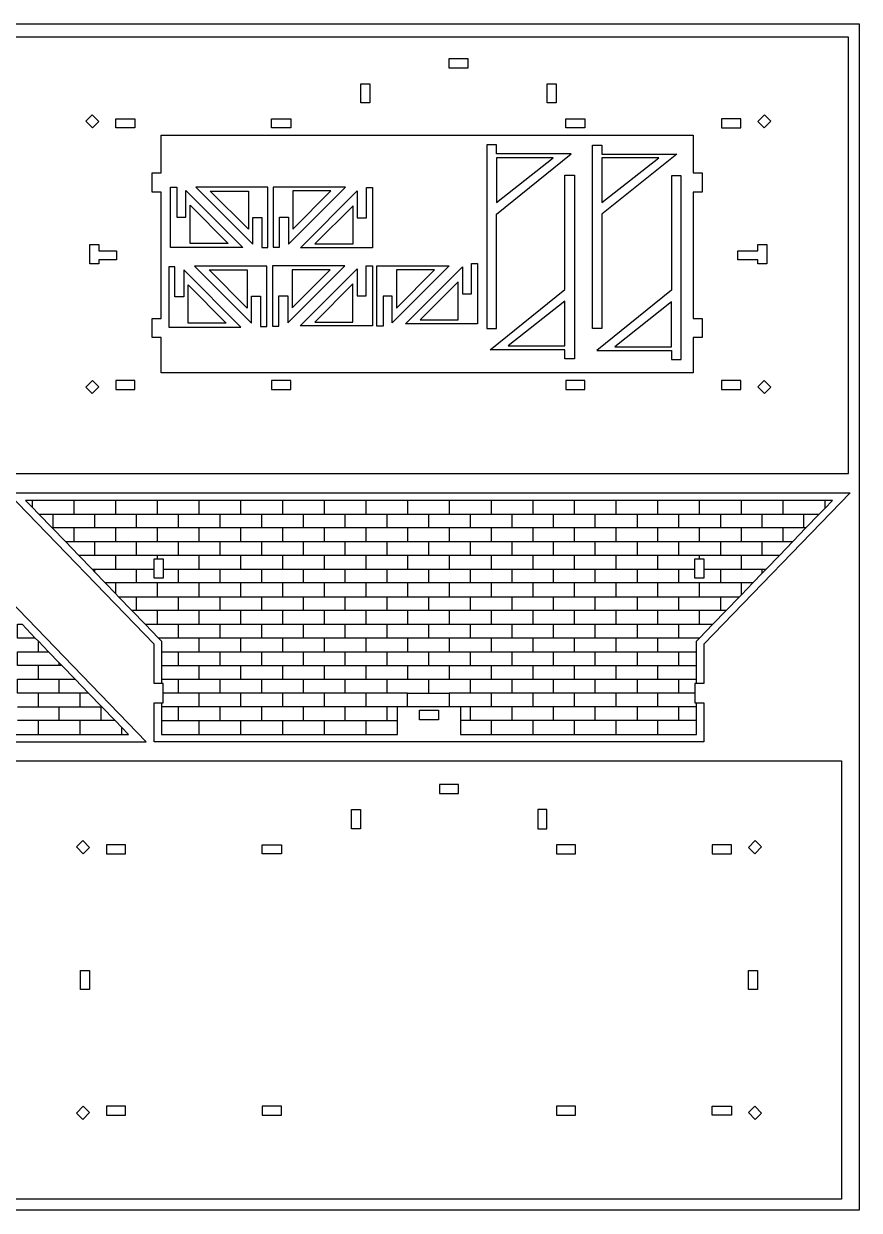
# Model space of a CAD drawing. Extents: x -20.4 to 71.3, y -7 to 58.8.
# Drawn here: x 25 to 71.3, y -7 to 58.8 of the extents above; entities that cross this region are included whole.
import ezdxf

# ---------------------------------------------------------------- set-up
doc = ezdxf.new("R2010")
doc.units = 0
doc.header["$MEASUREMENT"] = 0
doc.layers.get('0').update_dxf_attribs({"linetype": 'CONTINUOUS'})
doc.layers.add('ENGRAVING', color=1, linetype='CONTINUOUS')

msp = doc.modelspace()

# ---------------------------------------------------------------- linework, layer by layer
for points in [[(-20.443, -7.045), (-20.443, 58.781), (71.309, 58.781), (71.309, -7.045)], [(23.983, 33.835), (70.708, 33.835), (70.708, 58.032), (23.983, 58.032)], [(48.544, 56.839), (48.544, 56.339), (49.612, 56.339), (49.612, 56.839)], [(43.661, 54.386), (43.661, 55.454), (44.161, 55.454), (44.161, 54.386)], [(53.995, 54.386), (53.995, 55.454), (54.495, 55.454), (54.495, 54.386)], [(28.788, 53.002), (29.142, 53.355), (28.764, 53.733), (28.411, 53.379)], [(30.074, 53.002), (30.074, 53.502), (31.142, 53.502), (31.142, 53.002)], [(38.719, 53.002), (38.719, 53.502), (39.787, 53.502), (39.787, 53.002)], [(55.031, 53.002), (55.031, 53.502), (56.099, 53.502), (56.099, 53.002)], [(63.677, 53.502), (63.677, 53.002), (64.745, 53.002), (64.745, 53.502)], [(66.03, 53.002), (66.408, 53.379), (66.054, 53.733), (65.676, 53.355)], [(32.599, 39.406), (32.599, 41.367), (32.099, 41.367), (32.099, 42.435), (32.599, 42.435), (32.599, 49.433), (32.099, 49.433), (32.099, 50.501), (32.599, 50.501), (32.599, 52.591), (62.091, 52.591), (62.091, 50.501), (62.591, 50.501), (62.591, 49.433), (62.091, 49.433), (62.091, 42.435), (62.591, 42.435), (62.591, 41.367), (62.091, 41.367), (62.091, 39.406)], [(50.65, 52.061), (50.65, 41.878), (51.184, 41.878), (51.184, 48.218), (55.327, 51.561), (51.184, 51.561), (51.184, 52.061)], [(56.508, 41.868), (56.508, 52.051), (57.042, 52.051), (57.042, 51.551), (61.185, 51.551), (57.042, 48.209), (57.042, 41.868)], [(51.184, 48.866), (54.329, 51.347), (51.184, 51.347)], [(57.042, 48.856), (60.187, 51.338), (57.042, 51.338)], [(50.837, 40.695), (54.98, 44.037), (54.98, 50.378), (55.514, 50.378), (55.514, 40.195), (54.98, 40.195), (54.98, 40.695)], [(56.747, 40.651), (60.89, 40.651), (60.89, 40.151), (61.424, 40.151), (61.424, 50.334), (60.89, 50.334), (60.89, 43.994)], [(33.113, 46.372), (33.113, 49.714), (33.457, 49.714), (33.457, 48.043), (33.957, 48.043), (33.957, 49.536), (37.117, 46.372)], [(34.513, 49.711), (37.673, 46.547), (37.673, 48.04), (38.173, 48.04), (38.173, 46.369), (38.517, 46.369), (38.517, 49.711)], [(35.322, 49.498), (37.433, 49.498), (37.433, 47.376)], [(39.159, 46.377), (39.159, 48.049), (39.659, 48.049), (39.659, 46.556), (42.818, 49.72), (38.815, 49.72), (38.815, 46.377)], [(39.898, 47.385), (42.01, 49.506), (39.898, 49.506)], [(40.315, 46.35), (43.474, 49.514), (43.474, 48.021), (43.974, 48.021), (43.974, 49.692), (44.318, 49.692), (44.318, 46.35)], [(34.196, 46.585), (34.196, 48.707), (36.308, 46.585)], [(41.123, 46.563), (43.235, 46.563), (43.235, 48.685)], [(28.642, 45.464), (28.642, 46.532), (29.142, 46.532), (29.142, 46.184), (30.121, 46.184), (30.121, 45.684), (29.142, 45.684), (29.142, 45.464)], [(64.57, 45.684), (64.57, 46.184), (65.676, 46.184), (65.676, 46.532), (66.176, 46.532), (66.176, 45.464), (65.676, 45.464), (65.676, 45.684)], [(46.142, 42.133), (49.301, 45.297), (49.301, 43.804), (49.801, 43.804), (49.801, 45.475), (50.145, 45.475), (50.145, 42.133)], [(33.014, 41.956), (37.017, 41.956), (33.858, 45.12), (33.858, 43.627), (33.358, 43.627), (33.358, 45.298), (33.014, 45.298)], [(34.447, 45.334), (37.606, 42.17), (37.606, 43.663), (38.106, 43.663), (38.106, 41.992), (38.451, 41.992), (38.451, 45.334)], [(35.256, 45.121), (37.367, 45.121), (37.367, 42.999)], [(39.122, 42.006), (39.122, 43.677), (39.622, 43.677), (39.622, 42.184), (42.781, 45.348), (38.778, 45.348), (38.778, 42.006)], [(39.861, 43.013), (41.973, 45.135), (39.861, 45.135)], [(40.306, 42.014), (43.465, 45.178), (43.465, 43.685), (43.965, 43.685), (43.965, 45.357), (44.309, 45.357), (44.309, 42.014)], [(44.908, 42), (44.564, 42), (44.564, 45.343), (48.568, 45.343), (45.408, 42.179), (45.408, 43.672), (44.908, 43.672)], [(45.647, 43.007), (47.759, 45.129), (45.647, 45.129)], [(34.097, 42.169), (34.097, 44.291), (36.209, 42.169)], [(43.226, 42.228), (43.226, 44.349), (41.114, 42.228)], [(46.95, 42.346), (49.062, 42.346), (49.062, 44.468)], [(51.836, 40.909), (54.98, 40.909), (54.98, 43.39)], [(60.89, 43.346), (57.746, 40.865), (60.89, 40.865)], [(28.411, 38.618), (28.764, 38.264), (29.142, 38.642), (28.788, 38.995)], [(30.074, 38.495), (31.142, 38.495), (31.142, 38.995), (30.074, 38.995)], [(38.719, 38.995), (38.719, 38.495), (39.787, 38.495), (39.787, 38.995)], [(55.031, 38.495), (56.099, 38.495), (56.099, 38.995), (55.031, 38.995)], [(63.677, 38.495), (64.745, 38.495), (64.745, 38.995), (63.677, 38.995)], [(66.054, 38.264), (65.676, 38.642), (66.03, 38.995), (66.408, 38.618)], [(-14.96, 18.937), (31.765, 18.937), (23.648, 27.338), (23.648, 29.513), (23.231, 29.513), (23.148, 29.513), (23.148, 30.047), (23.148, 30.581), (23.231, 30.581), (23.648, 30.581), (23.648, 32.755), (-6.844, 32.755), (-6.844, 30.581), (-6.426, 30.581), (-6.344, 30.581), (-6.344, 30.047), (-6.344, 29.513), (-6.426, 29.513), (-6.844, 29.513), (-6.844, 27.338)], [(32.205, 18.938), (32.205, 21.113), (32.622, 21.113), (32.705, 21.113), (32.705, 21.647), (32.705, 22.181), (32.622, 22.181), (32.205, 22.181), (32.205, 24.355), (24.089, 32.756), (70.814, 32.756), (62.697, 24.355), (62.697, 22.181), (62.28, 22.181), (62.197, 22.181), (62.197, 21.647), (62.197, 21.113), (62.28, 21.113), (62.697, 21.113), (62.697, 18.938)], [(32.205, 28.022), (32.205, 28.52), (32.205, 29.09), (32.376, 29.09), (32.705, 29.09), (32.705, 28.52), (32.705, 28.022)], [(62.197, 28.022), (62.197, 28.52), (62.197, 29.09), (62.458, 29.09), (62.697, 29.09), (62.697, 28.022)], [(46.917, 20.162), (46.917, 20.707), (47.985, 20.707), (47.985, 20.162)], [(23.465, -6.432), (23.465, 17.893), (70.317, 17.893), (70.317, -6.432)], [(49.094, 16.071), (49.094, 16.571), (48.026, 16.571), (48.026, 16.071)], [(43.143, 14.118), (43.143, 15.186), (43.643, 15.186), (43.643, 14.118)], [(53.977, 14.118), (53.977, 15.186), (53.477, 15.186), (53.477, 14.118)], [(28.27, 12.734), (27.893, 13.111), (28.246, 13.465), (28.624, 13.087)], [(29.556, 13.234), (29.556, 12.734), (30.624, 12.734), (30.624, 13.234)], [(38.201, 12.734), (38.201, 13.234), (39.269, 13.234), (39.269, 12.734)], [(54.513, 13.234), (54.513, 12.734), (55.581, 12.734), (55.581, 13.234)], [(63.158, 12.734), (64.226, 12.734), (64.226, 13.234), (63.158, 13.234)], [(65.889, 13.111), (65.536, 13.465), (65.158, 13.087), (65.512, 12.734)], [(28.124, 5.196), (28.124, 6.264), (28.624, 6.264), (28.624, 5.196)], [(65.158, 5.196), (65.158, 6.264), (65.658, 6.264), (65.658, 5.196)], [(28.246, -2.004), (28.624, -1.626), (28.27, -1.273), (27.893, -1.65)], [(29.556, -1.773), (30.624, -1.773), (30.624, -1.273), (29.556, -1.273)], [(38.201, -1.773), (39.269, -1.773), (39.269, -1.273), (38.201, -1.273)], [(54.513, -1.773), (55.581, -1.773), (55.581, -1.273), (54.513, -1.273)], [(63.158, -1.773), (63.158, -1.273), (64.226, -1.273), (64.226, -1.773)], [(65.536, -2.004), (65.158, -1.626), (65.512, -1.273), (65.889, -1.65)]]:
    msp.add_lwpolyline(points, close=True)
at = {"layer": 'ENGRAVING'}
for points in [[(27.748, 32.339), (25.434, 32.339), (25.072, 32.339), (25.434, 31.964)], [(25.434, 32.339), (25.434, 31.964)], [(30.062, 32.339), (27.748, 32.339)], [(27.748, 32.339), (27.748, 31.575)], [(30.062, 32.339), (30.062, 31.575)], [(32.376, 32.339), (30.062, 32.339)], [(34.69, 32.339), (32.376, 32.339)], [(32.376, 32.339), (32.376, 31.575)], [(34.69, 32.339), (34.69, 31.575)], [(37.004, 32.339), (34.69, 32.339)], [(37.004, 32.339), (37.004, 31.575), (38.161, 31.575)], [(39.318, 32.339), (37.004, 32.339)], [(41.632, 32.339), (39.318, 32.339), (39.318, 31.575)], [(41.632, 32.339), (41.632, 31.575)], [(43.946, 32.339), (41.632, 32.339)], [(43.946, 32.339), (43.946, 31.575)], [(46.26, 32.339), (43.946, 32.339)], [(46.26, 32.339), (46.26, 31.575)], [(48.574, 32.339), (46.26, 32.339)], [(50.888, 32.339), (48.574, 32.339)], [(48.574, 32.339), (48.574, 31.575)], [(50.888, 32.339), (50.888, 31.575)], [(53.202, 32.339), (50.888, 32.339)], [(53.202, 32.339), (53.202, 31.575)], [(67.086, 32.339), (64.772, 32.339), (62.458, 32.339), (60.144, 32.339), (57.83, 32.339), (55.516, 32.339), (53.202, 32.339)], [(55.516, 31.575), (55.516, 32.339)], [(57.83, 31.575), (57.83, 32.339)], [(60.144, 31.575), (60.144, 32.339)], [(62.458, 31.575), (62.458, 32.339)], [(64.772, 31.575), (64.772, 32.339)], [(66.879, 29.284), (67.617, 30.048), (68.355, 30.812), (69.093, 31.575), (69.4, 31.893), (69.83, 32.339)], [(67.086, 31.575), (67.086, 32.339)], [(69.4, 32.339), (67.086, 32.339)], [(69.4, 32.339), (69.4, 31.893)], [(69.83, 32.339), (69.4, 32.339)], [(25.434, 31.964), (25.81, 31.575)], [(25.81, 31.575), (26.591, 31.575)], [(25.81, 31.575), (26.548, 30.812)], [(26.591, 31.575), (26.591, 30.812)], [(26.591, 31.575), (27.748, 31.575)], [(27.748, 31.575), (28.905, 31.575), (30.062, 31.575)], [(28.905, 31.575), (28.905, 30.812)], [(30.062, 31.575), (31.219, 31.575)], [(31.219, 31.575), (32.376, 31.575)], [(31.219, 31.575), (31.219, 30.812)], [(32.376, 31.575), (33.533, 31.575)], [(33.533, 31.575), (34.69, 31.575)], [(33.533, 31.575), (33.533, 30.812)], [(34.69, 31.575), (35.847, 31.575)], [(35.847, 31.575), (37.004, 31.575)], [(35.847, 31.575), (35.847, 30.812)], [(38.161, 31.575), (39.318, 31.575)], [(38.161, 31.575), (38.161, 30.812)], [(39.318, 31.575), (40.475, 31.575), (41.632, 31.575)], [(40.475, 31.575), (40.475, 30.812)], [(41.632, 31.575), (42.789, 31.575), (43.946, 31.575)], [(42.789, 31.575), (42.789, 30.812)], [(43.946, 31.575), (45.103, 31.575), (46.26, 31.575)], [(45.103, 31.575), (45.103, 30.812)], [(46.26, 31.575), (47.417, 31.575)], [(47.417, 31.575), (48.574, 31.575)], [(47.417, 31.575), (47.417, 30.812)], [(48.574, 31.575), (49.731, 31.575)], [(49.731, 31.575), (50.888, 31.575)], [(49.731, 31.575), (49.731, 30.812)], [(50.888, 31.575), (52.045, 31.575)], [(52.045, 31.575), (53.202, 31.575)], [(52.045, 31.575), (52.045, 30.812)], [(53.202, 31.575), (54.359, 31.575)], [(54.359, 30.812), (54.359, 31.575)], [(54.359, 31.575), (55.516, 31.575), (56.673, 31.575), (57.83, 31.575), (58.987, 31.575), (60.144, 31.575), (61.301, 31.575), (62.458, 31.575), (63.615, 31.575), (64.772, 31.575)], [(56.673, 30.812), (56.673, 31.575)], [(58.987, 31.575), (58.987, 30.812)], [(61.301, 30.812), (61.301, 31.575)], [(63.615, 31.575), (63.615, 30.812)], [(64.772, 31.575), (65.929, 31.575), (67.086, 31.575), (68.243, 31.575)], [(65.929, 30.812), (65.929, 31.575)], [(68.243, 30.812), (68.243, 31.575)], [(68.243, 31.575), (69.093, 31.575)], [(26.591, 30.812), (26.548, 30.812)], [(26.548, 30.812), (27.285, 30.048)], [(27.748, 30.812), (26.591, 30.812)], [(28.905, 30.812), (27.748, 30.812)], [(27.748, 30.812), (27.748, 30.048)], [(30.062, 30.812), (28.905, 30.812)], [(31.219, 30.812), (30.062, 30.812)], [(30.062, 30.812), (30.062, 30.048)], [(32.376, 30.812), (31.219, 30.812)], [(33.533, 30.812), (32.376, 30.812)], [(32.376, 30.812), (32.376, 30.048)], [(34.69, 30.812), (33.533, 30.812)], [(34.69, 30.812), (34.69, 30.048), (35.847, 30.048)], [(35.847, 30.812), (34.69, 30.812)], [(37.004, 30.812), (35.847, 30.812)], [(37.004, 30.812), (37.004, 30.048)], [(38.161, 30.812), (37.004, 30.812)], [(39.318, 30.812), (38.161, 30.812)], [(39.318, 30.812), (39.318, 30.048)], [(40.475, 30.812), (39.318, 30.812)], [(41.632, 30.812), (40.475, 30.812)], [(42.789, 30.812), (41.632, 30.812)], [(41.632, 30.812), (41.632, 30.048)], [(43.946, 30.812), (42.789, 30.812)], [(43.946, 30.812), (43.946, 30.048)], [(45.103, 30.812), (43.946, 30.812)], [(46.26, 30.812), (45.103, 30.812)], [(46.26, 30.812), (46.26, 30.048)], [(47.417, 30.812), (46.26, 30.812)], [(48.574, 30.812), (47.417, 30.812)], [(49.731, 30.812), (48.574, 30.812)], [(48.574, 30.812), (48.574, 30.048)], [(50.888, 30.812), (49.731, 30.812)], [(50.888, 30.812), (50.888, 30.048)], [(52.045, 30.812), (50.888, 30.812)], [(53.202, 30.812), (52.045, 30.812)], [(53.202, 30.812), (53.202, 30.048)], [(54.359, 30.812), (53.202, 30.812)], [(55.516, 30.812), (54.359, 30.812)], [(55.516, 30.048), (55.516, 30.812)], [(56.673, 30.812), (55.516, 30.812)], [(57.83, 30.812), (56.673, 30.812)], [(58.987, 30.812), (57.83, 30.812)], [(57.83, 30.048), (57.83, 30.812)], [(60.144, 30.812), (58.987, 30.812)], [(60.144, 30.048), (60.144, 30.812)], [(61.301, 30.812), (60.144, 30.812)], [(63.615, 30.812), (62.458, 30.812), (61.301, 30.812)], [(62.458, 30.048), (62.458, 30.812)], [(64.772, 30.812), (63.615, 30.812)], [(65.929, 30.812), (64.772, 30.812)], [(64.772, 30.048), (64.772, 30.812)], [(67.086, 30.812), (65.929, 30.812)], [(68.243, 30.812), (67.086, 30.812)], [(67.086, 30.048), (67.086, 30.812)], [(68.355, 30.812), (68.243, 30.812)], [(27.285, 30.048), (27.748, 30.048)], [(27.285, 30.048), (28.023, 29.284)], [(27.748, 30.048), (28.905, 30.048)], [(28.905, 30.048), (28.905, 29.284)], [(28.905, 30.048), (30.062, 30.048)], [(30.062, 30.048), (31.219, 30.048)], [(31.219, 30.048), (31.219, 29.284)], [(31.219, 30.048), (32.376, 30.048)], [(32.376, 30.048), (33.533, 30.048)], [(33.533, 30.048), (34.69, 30.048)], [(33.533, 30.048), (33.533, 29.284)], [(35.847, 30.048), (35.847, 29.284)], [(35.847, 30.048), (37.004, 30.048)], [(37.004, 30.048), (38.161, 30.048)], [(38.161, 30.048), (39.318, 30.048)], [(38.161, 30.048), (38.161, 29.284)], [(39.318, 30.048), (40.475, 30.048)], [(40.475, 30.048), (40.475, 29.284)], [(40.475, 30.048), (41.632, 30.048)], [(41.632, 30.048), (42.789, 30.048)], [(42.789, 30.048), (42.789, 29.284)], [(42.789, 30.048), (43.946, 30.048)], [(43.946, 30.048), (45.103, 30.048)], [(45.103, 30.048), (45.103, 29.284)], [(45.103, 30.048), (46.26, 30.048)], [(46.26, 30.048), (47.417, 30.048)], [(47.417, 30.048), (48.574, 30.048)], [(47.417, 30.048), (47.417, 29.284)], [(48.574, 30.048), (49.731, 30.048)], [(49.731, 30.048), (49.731, 29.284)], [(49.731, 30.048), (50.888, 30.048)], [(50.888, 30.048), (52.045, 30.048)], [(52.045, 30.048), (53.202, 30.048)], [(52.045, 30.048), (52.045, 29.284)], [(53.202, 30.048), (54.359, 30.048)], [(54.359, 29.284), (54.359, 30.048)], [(54.359, 30.048), (55.516, 30.048)], [(55.516, 30.048), (56.673, 30.048)], [(56.673, 30.048), (57.83, 30.048)], [(57.83, 29.284), (56.673, 29.284), (56.673, 30.048)], [(57.83, 30.048), (58.987, 30.048)], [(58.987, 30.048), (58.987, 29.284)], [(58.987, 30.048), (60.144, 30.048)], [(60.144, 30.048), (61.301, 30.048)], [(61.301, 29.284), (61.301, 30.048), (62.458, 30.048)], [(62.458, 30.048), (63.615, 30.048)], [(63.615, 30.048), (64.772, 30.048)], [(63.615, 30.048), (63.615, 29.284)], [(64.772, 30.048), (65.929, 30.048)], [(65.929, 30.048), (67.086, 30.048)], [(65.929, 29.284), (65.929, 30.048)], [(67.086, 30.048), (67.617, 30.048)], [(28.905, 29.284), (28.023, 29.284)], [(28.023, 29.284), (28.761, 28.52)], [(30.062, 29.284), (28.905, 29.284)], [(31.219, 29.284), (30.062, 29.284)], [(30.062, 29.284), (30.062, 28.52)], [(32.376, 29.284), (31.219, 29.284)], [(33.533, 29.284), (32.376, 29.284)], [(32.376, 29.284), (32.376, 29.09)], [(34.69, 29.284), (33.533, 29.284)], [(34.69, 29.284), (34.69, 28.52)], [(35.847, 29.284), (34.69, 29.284)], [(37.004, 29.284), (35.847, 29.284)], [(38.161, 29.284), (37.004, 29.284)], [(37.004, 29.284), (37.004, 28.52)], [(39.318, 29.284), (38.161, 29.284)], [(39.318, 29.284), (39.318, 28.52)], [(40.475, 29.284), (39.318, 29.284)], [(41.632, 29.284), (40.475, 29.284)], [(42.789, 29.284), (41.632, 29.284)], [(41.632, 29.284), (41.632, 28.52)], [(43.946, 29.284), (42.789, 29.284)], [(43.946, 29.284), (43.946, 28.52)], [(45.103, 29.284), (43.946, 29.284)], [(46.26, 29.284), (45.103, 29.284)], [(47.417, 29.284), (46.26, 29.284)], [(46.26, 29.284), (46.26, 28.52)], [(49.731, 29.284), (48.574, 29.284), (47.417, 29.284)], [(48.574, 29.284), (48.574, 28.52)], [(50.888, 29.284), (49.731, 29.284)], [(50.888, 29.284), (50.888, 28.52)], [(52.045, 29.284), (50.888, 29.284)], [(54.359, 29.284), (53.202, 29.284), (52.045, 29.284)], [(53.202, 29.284), (53.202, 28.52)], [(56.673, 29.284), (55.516, 29.284), (54.359, 29.284)], [(55.516, 28.52), (55.516, 29.284)], [(58.987, 29.284), (57.83, 29.284)], [(57.83, 28.52), (57.83, 29.284)], [(60.144, 29.284), (58.987, 29.284)], [(60.144, 28.52), (60.144, 29.284)], [(61.301, 29.284), (60.144, 29.284)], [(62.458, 29.284), (61.301, 29.284)], [(64.772, 29.284), (63.615, 29.284), (62.458, 29.284)], [(62.458, 29.09), (62.458, 29.284)], [(65.929, 29.284), (64.772, 29.284)], [(64.772, 28.52), (64.772, 29.284)], [(66.879, 29.284), (65.929, 29.284)], [(66.141, 28.52), (66.879, 29.284)], [(28.761, 28.52), (28.905, 28.372)], [(28.761, 28.52), (28.905, 28.52)], [(28.905, 28.52), (30.062, 28.52)], [(28.905, 28.52), (28.905, 28.372)], [(28.905, 28.372), (29.499, 27.757)], [(30.062, 28.52), (31.219, 28.52)], [(31.219, 28.52), (31.219, 27.757)], [(31.219, 28.52), (32.205, 28.52)], [(32.705, 28.52), (33.533, 28.52)], [(33.533, 28.52), (33.533, 27.757)], [(33.533, 28.52), (34.69, 28.52)], [(34.69, 28.52), (35.847, 28.52)], [(35.847, 28.52), (37.004, 28.52)], [(35.847, 28.52), (35.847, 27.757)], [(37.004, 28.52), (38.161, 28.52)], [(38.161, 28.52), (38.161, 27.757)], [(38.161, 28.52), (39.318, 28.52)], [(39.318, 28.52), (40.475, 28.52)], [(40.475, 28.52), (40.475, 27.757)], [(40.475, 28.52), (41.632, 28.52)], [(41.632, 28.52), (42.789, 28.52)], [(42.789, 28.52), (43.946, 28.52)], [(42.789, 28.52), (42.789, 27.757)], [(43.946, 28.52), (45.103, 28.52)], [(45.103, 28.52), (45.103, 27.757)], [(45.103, 28.52), (46.26, 28.52)], [(46.26, 28.52), (47.417, 28.52)], [(47.417, 28.52), (47.417, 27.757)], [(47.417, 28.52), (48.574, 28.52)], [(48.574, 28.52), (49.731, 28.52)], [(49.731, 28.52), (50.888, 28.52)], [(49.731, 28.52), (49.731, 27.757)], [(50.888, 28.52), (52.045, 28.52)], [(52.045, 28.52), (52.045, 27.757)], [(52.045, 28.52), (53.202, 28.52)], [(53.202, 28.52), (54.359, 28.52)], [(54.359, 27.757), (54.359, 28.52)], [(54.359, 28.52), (55.516, 28.52)], [(55.516, 28.52), (56.673, 28.52)], [(56.673, 27.757), (56.673, 28.52)], [(56.673, 28.52), (57.83, 28.52)], [(57.83, 28.52), (58.987, 28.52)], [(58.987, 28.52), (58.987, 27.757)], [(58.987, 28.52), (60.144, 28.52)], [(60.144, 28.52), (61.301, 28.52)], [(61.301, 28.52), (62.197, 28.52)], [(61.301, 27.757), (61.301, 28.52)], [(63.615, 28.52), (63.615, 27.757), (62.458, 27.757)], [(62.697, 28.52), (63.615, 28.52)], [(63.615, 28.52), (64.772, 28.52)], [(64.772, 28.52), (65.929, 28.52)], [(65.929, 28.301), (65.929, 28.52)], [(65.929, 28.52), (66.141, 28.52)], [(65.929, 28.301), (66.141, 28.52)], [(30.062, 27.757), (29.499, 27.757)], [(29.499, 27.757), (30.062, 27.174)], [(31.219, 27.757), (30.062, 27.757)], [(30.062, 27.757), (30.062, 27.174)], [(32.376, 27.757), (31.219, 27.757)], [(33.533, 27.757), (32.376, 27.757)], [(32.376, 27.757), (32.376, 26.993)], [(34.69, 27.757), (33.533, 27.757)], [(35.847, 27.757), (34.69, 27.757)], [(34.69, 27.757), (34.69, 26.993)], [(37.004, 27.757), (35.847, 27.757)], [(37.004, 27.757), (37.004, 26.993)], [(38.161, 27.757), (37.004, 27.757)], [(39.318, 27.757), (38.161, 27.757)], [(40.475, 27.757), (39.318, 27.757)], [(39.318, 27.757), (39.318, 26.993)], [(41.632, 27.757), (40.475, 27.757)], [(42.789, 27.757), (41.632, 27.757)], [(41.632, 27.757), (41.632, 26.993)], [(43.946, 27.757), (42.789, 27.757)], [(45.103, 27.757), (43.946, 27.757)], [(43.946, 27.757), (43.946, 26.993)], [(46.26, 27.757), (45.103, 27.757)], [(47.417, 27.757), (46.26, 27.757)], [(46.26, 27.757), (46.26, 26.993)], [(48.574, 27.757), (47.417, 27.757)], [(49.731, 27.757), (48.574, 27.757)], [(48.574, 27.757), (48.574, 26.993)], [(50.888, 27.757), (49.731, 27.757)], [(52.045, 27.757), (50.888, 27.757)], [(50.888, 27.757), (50.888, 26.993)], [(53.202, 27.757), (52.045, 27.757)], [(54.359, 27.757), (53.202, 27.757)], [(53.202, 27.757), (53.202, 26.993)], [(55.516, 26.993), (55.516, 27.757), (54.359, 27.757)], [(57.83, 27.757), (56.673, 27.757), (55.516, 27.757)], [(58.987, 27.757), (57.83, 27.757)], [(57.83, 26.993), (57.83, 27.757)], [(60.144, 27.757), (58.987, 27.757)], [(61.301, 27.757), (60.144, 27.757)], [(60.144, 26.993), (60.144, 27.757)], [(62.458, 27.757), (61.301, 27.757)], [(62.458, 26.993), (62.458, 27.757)], [(64.772, 27.757), (63.615, 27.757)], [(64.772, 27.103), (64.772, 27.757)], [(65.403, 27.757), (64.772, 27.757)], [(64.772, 27.103), (65.403, 27.757)], [(65.403, 27.757), (65.929, 28.301)], [(30.062, 27.174), (30.237, 26.993)], [(30.237, 26.993), (30.975, 26.229)], [(30.237, 26.993), (31.219, 26.993)], [(31.219, 26.993), (31.219, 26.229)], [(31.219, 26.993), (32.376, 26.993)], [(32.376, 26.993), (33.533, 26.993)], [(33.533, 26.993), (33.533, 26.229)], [(33.533, 26.993), (34.69, 26.993)], [(34.69, 26.993), (35.847, 26.993)], [(35.847, 26.993), (35.847, 26.229)], [(35.847, 26.993), (37.004, 26.993)], [(37.004, 26.993), (38.161, 26.993)], [(38.161, 26.993), (39.318, 26.993)], [(38.161, 26.993), (38.161, 26.229)], [(39.318, 26.993), (40.475, 26.993)], [(40.475, 26.993), (41.632, 26.993)], [(40.475, 26.993), (40.475, 26.229)], [(41.632, 26.993), (42.789, 26.993)], [(42.789, 26.993), (43.946, 26.993)], [(42.789, 26.993), (42.789, 26.229)], [(43.946, 26.993), (45.103, 26.993)], [(45.103, 26.993), (46.26, 26.993)], [(45.103, 26.993), (45.103, 26.229)], [(46.26, 26.993), (47.417, 26.993)], [(47.417, 26.993), (48.574, 26.993)], [(47.417, 26.993), (47.417, 26.229)], [(48.574, 26.993), (49.731, 26.993)], [(49.731, 26.993), (49.731, 26.229)], [(49.731, 26.993), (50.888, 26.993)], [(50.888, 26.993), (52.045, 26.993)], [(52.045, 26.993), (53.202, 26.993)], [(52.045, 26.993), (52.045, 26.229)], [(53.202, 26.993), (54.359, 26.993)], [(54.359, 26.229), (54.359, 26.993)], [(54.359, 26.993), (55.516, 26.993)], [(55.516, 26.993), (56.673, 26.993)], [(56.673, 26.229), (56.673, 26.993)], [(56.673, 26.993), (57.83, 26.993)], [(57.83, 26.993), (58.987, 26.993)], [(58.987, 26.993), (60.144, 26.993)], [(58.987, 26.993), (58.987, 26.229)], [(60.144, 26.993), (61.301, 26.993)], [(61.301, 26.993), (62.458, 26.993)], [(61.301, 26.229), (61.301, 26.993)], [(62.458, 26.993), (63.615, 26.993)], [(63.19, 25.465), (63.927, 26.229), (64.665, 26.993)], [(63.615, 26.993), (64.665, 26.993)], [(63.615, 26.993), (63.615, 26.229)], [(64.665, 26.993), (64.772, 27.103)], [(31.219, 26.229), (30.975, 26.229)], [(30.975, 26.229), (31.713, 25.465)], [(32.376, 26.229), (31.219, 26.229)], [(33.533, 26.229), (32.376, 26.229)], [(32.376, 26.229), (32.376, 25.465)], [(34.69, 26.229), (33.533, 26.229)], [(35.847, 26.229), (34.69, 26.229)], [(34.69, 26.229), (34.69, 25.465)], [(37.004, 26.229), (35.847, 26.229)], [(38.161, 26.229), (37.004, 26.229)], [(37.004, 26.229), (37.004, 25.465)], [(39.318, 26.229), (38.161, 26.229)], [(40.475, 26.229), (39.318, 26.229)], [(39.318, 26.229), (39.318, 25.465)], [(41.632, 26.229), (40.475, 26.229)], [(41.632, 26.229), (41.632, 25.465)], [(42.789, 26.229), (41.632, 26.229)], [(43.946, 26.229), (42.789, 26.229)], [(45.103, 26.229), (43.946, 26.229)], [(43.946, 26.229), (43.946, 25.465)], [(46.26, 26.229), (45.103, 26.229)], [(47.417, 26.229), (46.26, 26.229)], [(46.26, 26.229), (46.26, 25.465)], [(48.574, 26.229), (47.417, 26.229)], [(48.574, 26.229), (48.574, 25.465)], [(49.731, 26.229), (48.574, 26.229)], [(50.888, 26.229), (49.731, 26.229)], [(52.045, 26.229), (50.888, 26.229)], [(50.888, 26.229), (50.888, 25.465)], [(53.202, 26.229), (52.045, 26.229)], [(53.202, 26.229), (53.202, 25.465)], [(55.516, 26.229), (54.359, 26.229), (53.202, 26.229)], [(57.83, 26.229), (56.673, 26.229), (55.516, 26.229)], [(55.516, 25.465), (55.516, 26.229)], [(57.83, 25.465), (57.83, 26.229)], [(58.987, 26.229), (57.83, 26.229)], [(60.144, 25.465), (60.144, 26.229), (58.987, 26.229)], [(61.301, 25.465), (62.458, 25.465), (62.458, 26.229), (61.301, 26.229), (60.144, 26.229)], [(63.615, 26.229), (62.458, 26.229)], [(63.927, 26.229), (63.615, 26.229)], [(25.617, 24.701), (24.635, 24.701), (24.635, 25.464), (24.879, 25.464)], [(25.617, 24.701), (24.879, 25.464)], [(31.713, 25.465), (32.451, 24.702)], [(31.713, 25.465), (32.376, 25.465)], [(32.376, 25.465), (33.533, 25.465)], [(33.533, 25.465), (34.69, 25.465)], [(33.533, 25.465), (33.533, 24.702)], [(34.69, 25.465), (35.847, 25.465)], [(35.847, 25.465), (35.847, 24.702)], [(35.847, 25.465), (37.004, 25.465)], [(37.004, 25.465), (38.161, 25.465)], [(38.161, 25.465), (39.318, 25.465)], [(38.161, 25.465), (38.161, 24.702)], [(39.318, 25.465), (40.475, 25.465)], [(40.475, 25.465), (41.632, 25.465)], [(40.475, 25.465), (40.475, 24.702)], [(41.632, 25.465), (42.789, 25.465)], [(42.789, 25.465), (42.789, 24.702)], [(42.789, 25.465), (43.946, 25.465)], [(43.946, 25.465), (45.103, 25.465)], [(45.103, 25.465), (46.26, 25.465)], [(45.103, 25.465), (45.103, 24.702)], [(46.26, 25.465), (47.417, 25.465)], [(47.417, 25.465), (48.574, 25.465)], [(47.417, 25.465), (47.417, 24.702)], [(48.574, 25.465), (49.731, 25.465)], [(49.731, 25.465), (49.731, 24.702)], [(49.731, 25.465), (50.888, 25.465)], [(50.888, 25.465), (52.045, 25.465)], [(52.045, 25.465), (52.045, 24.702)], [(52.045, 25.465), (53.202, 25.465)], [(53.202, 25.465), (54.359, 25.465)], [(54.359, 25.465), (55.516, 25.465)], [(54.359, 24.702), (54.359, 25.465)], [(55.516, 25.465), (56.673, 25.465)], [(56.673, 25.465), (57.83, 25.465)], [(56.673, 24.702), (56.673, 25.465)], [(57.83, 25.465), (58.987, 25.465)], [(58.987, 25.465), (60.144, 25.465)], [(58.987, 25.465), (58.987, 24.702)], [(60.144, 25.465), (61.301, 25.465)], [(61.301, 24.702), (61.301, 25.465)], [(62.452, 24.702), (63.19, 25.465)], [(62.458, 25.465), (63.19, 25.465)], [(25.792, 24.52), (25.617, 24.701)], [(26.354, 23.937), (25.792, 24.52)], [(25.792, 23.937), (25.792, 24.52)], [(33.533, 24.702), (32.451, 24.702)], [(32.451, 24.702), (32.622, 24.524)], [(32.622, 24.524), (32.622, 23.938)], [(35.847, 24.702), (34.69, 24.702), (33.533, 24.702)], [(34.69, 24.702), (34.69, 23.938)], [(37.004, 24.702), (35.847, 24.702)], [(37.004, 24.702), (37.004, 23.938)], [(38.161, 24.702), (37.004, 24.702)], [(39.318, 24.702), (38.161, 24.702)], [(39.318, 24.702), (39.318, 23.938)], [(40.475, 24.702), (39.318, 24.702)], [(41.632, 24.702), (40.475, 24.702)], [(41.632, 24.702), (41.632, 23.938)], [(42.789, 24.702), (41.632, 24.702)], [(43.946, 24.702), (42.789, 24.702)], [(45.103, 24.702), (43.946, 24.702)], [(43.946, 24.702), (43.946, 23.938)], [(46.26, 24.702), (45.103, 24.702)], [(47.417, 24.702), (46.26, 24.702)], [(46.26, 24.702), (46.26, 23.938)], [(48.574, 24.702), (47.417, 24.702)], [(49.731, 24.702), (48.574, 24.702)], [(48.574, 24.702), (48.574, 23.938)], [(50.888, 24.702), (49.731, 24.702)], [(52.045, 24.702), (50.888, 24.702)], [(50.888, 24.702), (50.888, 23.938)], [(53.202, 24.702), (52.045, 24.702)], [(53.202, 24.702), (53.202, 23.938)], [(55.516, 23.938), (55.516, 24.702), (54.359, 24.702), (53.202, 24.702)], [(57.83, 24.702), (56.673, 24.702), (55.516, 24.702)], [(58.987, 24.702), (57.83, 24.702)], [(57.83, 23.938), (57.83, 24.702)], [(60.144, 24.702), (58.987, 24.702)], [(62.452, 24.702), (61.301, 24.702), (60.144, 24.702)], [(60.144, 23.938), (60.144, 24.702)], [(62.28, 24.524), (62.452, 24.702)], [(62.28, 23.938), (62.28, 24.524)], [(25.792, 23.173), (24.635, 23.173), (24.635, 23.937), (25.792, 23.937)], [(25.792, 23.937), (26.354, 23.937)], [(26.949, 23.322), (26.354, 23.937)], [(32.622, 23.938), (33.533, 23.938)], [(32.622, 23.938), (32.622, 23.174)], [(33.533, 23.938), (34.69, 23.938)], [(33.533, 23.938), (33.533, 23.174)], [(34.69, 23.938), (35.847, 23.938)], [(35.847, 23.938), (35.847, 23.174)], [(35.847, 23.938), (37.004, 23.938)], [(37.004, 23.938), (38.161, 23.938)], [(38.161, 23.938), (38.161, 23.174)], [(38.161, 23.938), (39.318, 23.938)], [(39.318, 23.938), (40.475, 23.938)], [(40.475, 23.938), (41.632, 23.938)], [(40.475, 23.938), (40.475, 23.174)], [(41.632, 23.938), (42.789, 23.938)], [(42.789, 23.938), (42.789, 23.174)], [(42.789, 23.938), (43.946, 23.938)], [(43.946, 23.938), (45.103, 23.938)], [(45.103, 23.938), (46.26, 23.938)], [(45.103, 23.938), (45.103, 23.174)], [(46.26, 23.938), (47.417, 23.938)], [(47.417, 23.938), (48.574, 23.938)], [(47.417, 23.938), (47.417, 23.174), (48.574, 23.174)], [(48.574, 23.938), (49.731, 23.938)], [(49.731, 23.938), (50.888, 23.938), (52.045, 23.938), (52.045, 23.174)], [(49.731, 23.938), (49.731, 23.174)], [(52.045, 23.938), (53.202, 23.938)], [(53.202, 23.938), (54.359, 23.938)], [(54.359, 23.938), (55.516, 23.938)], [(54.359, 23.174), (54.359, 23.938)], [(55.516, 23.938), (56.673, 23.938)], [(56.673, 23.938), (57.83, 23.938)], [(56.673, 23.174), (56.673, 23.938)], [(57.83, 23.938), (58.987, 23.938)], [(58.987, 23.938), (60.144, 23.938)], [(58.987, 23.938), (58.987, 23.174), (60.144, 23.174)], [(60.144, 23.938), (61.301, 23.938)], [(61.301, 23.174), (61.301, 23.938)], [(61.301, 23.938), (62.28, 23.938)], [(62.28, 23.174), (62.28, 23.938)], [(25.792, 22.41), (25.792, 23.173)], [(26.949, 23.173), (25.792, 23.173)], [(26.949, 23.173), (26.949, 23.322)], [(27.092, 23.173), (26.949, 23.322)], [(27.092, 23.173), (26.949, 23.173)], [(27.83, 22.41), (27.092, 23.173)], [(32.622, 23.174), (33.533, 23.174)], [(32.622, 23.174), (32.622, 22.411)], [(33.533, 23.174), (34.69, 23.174), (35.847, 23.174)], [(34.69, 23.174), (34.69, 22.411), (35.847, 22.411), (37.004, 22.411)], [(35.847, 23.174), (37.004, 23.174)], [(37.004, 23.174), (38.161, 23.174)], [(37.004, 23.174), (37.004, 22.411), (38.161, 22.411), (39.318, 22.411)], [(38.161, 23.174), (39.318, 23.174)], [(39.318, 23.174), (39.318, 22.411)], [(39.318, 23.174), (40.475, 23.174)], [(40.475, 23.174), (41.632, 23.174), (42.789, 23.174)], [(41.632, 23.174), (41.632, 22.411)], [(42.789, 23.174), (43.946, 23.174)], [(43.946, 23.174), (45.103, 23.174)], [(43.946, 23.174), (43.946, 22.411), (45.103, 22.411), (46.26, 22.411)], [(45.103, 23.174), (46.26, 23.174)], [(46.26, 23.174), (47.417, 23.174)], [(46.26, 23.174), (46.26, 22.411), (47.417, 22.411), (48.574, 22.411)], [(48.574, 23.174), (49.731, 23.174)], [(48.574, 23.174), (48.574, 22.411), (49.731, 22.411), (50.888, 22.411)], [(49.731, 23.174), (50.888, 23.174)], [(50.888, 23.174), (52.045, 23.174)], [(50.888, 23.174), (50.888, 22.411), (52.045, 22.411), (53.202, 22.411)], [(52.045, 23.174), (53.202, 23.174)], [(53.202, 23.174), (54.359, 23.174)], [(53.202, 23.174), (53.202, 22.411)], [(54.359, 23.174), (55.516, 23.174)], [(55.516, 23.174), (56.673, 23.174)], [(55.516, 22.411), (55.516, 23.174)], [(56.673, 23.174), (57.83, 23.174)], [(56.673, 22.411), (57.83, 22.411), (57.83, 23.174)], [(57.83, 23.174), (58.987, 23.174)], [(60.144, 23.174), (61.301, 23.174)], [(60.144, 22.411), (60.144, 23.174)], [(61.301, 23.174), (62.28, 23.174)], [(62.28, 22.411), (62.28, 23.174)], [(26.949, 21.646), (25.792, 21.646), (24.635, 21.646), (24.635, 22.41), (25.792, 22.41), (26.949, 22.41)], [(26.949, 21.646), (26.949, 22.41)], [(26.949, 22.41), (27.83, 22.41)], [(28.568, 21.646), (27.83, 22.41)], [(32.622, 22.411), (33.533, 22.411), (34.69, 22.411)], [(32.622, 22.411), (32.622, 22.181)], [(33.533, 22.411), (33.533, 21.647)], [(35.847, 22.411), (35.847, 21.647)], [(38.161, 22.411), (38.161, 21.647)], [(39.318, 22.411), (40.475, 22.411), (41.632, 22.411)], [(40.475, 22.411), (40.475, 21.647)], [(41.632, 22.411), (42.789, 22.411)], [(42.789, 22.411), (43.946, 22.411)], [(42.789, 22.411), (42.789, 21.647)], [(45.103, 22.411), (45.103, 21.647)], [(47.417, 22.411), (47.417, 21.647)], [(49.731, 22.411), (49.731, 21.647)], [(52.045, 22.411), (52.045, 21.647)], [(53.202, 22.411), (54.359, 22.411)], [(54.359, 22.411), (55.516, 22.411)], [(54.359, 21.647), (54.359, 22.411)], [(55.516, 22.411), (56.673, 22.411)], [(56.673, 21.647), (56.673, 22.411)], [(57.83, 22.411), (58.987, 22.411)], [(58.987, 22.411), (60.144, 22.411)], [(58.987, 22.411), (58.987, 21.647)], [(60.144, 22.411), (61.301, 22.411)], [(61.301, 21.647), (61.301, 22.411)], [(61.301, 22.411), (62.28, 22.411)], [(62.28, 22.181), (62.28, 22.411)], [(25.792, 20.882), (25.792, 21.646)], [(28.106, 21.646), (26.949, 21.646)], [(28.106, 20.882), (28.106, 21.646)], [(28.568, 21.646), (28.106, 21.646)], [(29.306, 20.882), (28.568, 21.646)], [(32.622, 21.113), (32.622, 20.883)], [(33.533, 21.647), (32.705, 21.647)], [(34.69, 21.647), (33.533, 21.647)], [(34.69, 21.647), (34.69, 20.883)], [(35.847, 21.647), (34.69, 21.647)], [(37.004, 21.647), (35.847, 21.647)], [(38.161, 21.647), (37.004, 21.647), (37.004, 20.883)], [(39.318, 21.647), (38.161, 21.647)], [(40.475, 21.647), (39.318, 21.647), (39.318, 20.883)], [(41.632, 21.647), (40.475, 21.647)], [(41.632, 21.647), (41.632, 20.883), (40.475, 20.883)], [(42.789, 21.647), (41.632, 21.647)], [(43.946, 21.647), (42.789, 21.647)], [(45.103, 21.647), (43.946, 21.647)], [(43.946, 21.647), (43.946, 20.883)], [(49.203, 20.883), (48.574, 20.883), (46.26, 20.883), (46.26, 21.647), (45.103, 21.647)], [(46.26, 21.647), (47.417, 21.647), (48.574, 21.647)], [(49.731, 21.647), (48.574, 21.647), (48.574, 20.883)], [(50.888, 21.647), (49.731, 21.647)], [(50.888, 21.647), (50.888, 20.883)], [(52.045, 21.647), (50.888, 21.647)], [(53.202, 21.647), (52.045, 21.647)], [(53.202, 21.647), (53.202, 20.883)], [(55.516, 21.647), (54.359, 21.647), (53.202, 21.647)], [(57.83, 21.647), (56.673, 21.647), (55.516, 21.647)], [(55.516, 20.883), (55.516, 21.647)], [(60.144, 21.647), (58.987, 21.647), (57.83, 21.647)], [(57.83, 20.883), (57.83, 21.647)], [(61.301, 21.647), (60.144, 21.647)], [(60.144, 20.883), (60.144, 21.647)], [(62.197, 21.647), (61.301, 21.647)], [(62.28, 20.883), (62.28, 21.113)], [(24.635, 20.882), (25.792, 20.882)], [(25.792, 20.882), (26.949, 20.882)], [(26.949, 20.882), (28.106, 20.882)], [(26.949, 20.118), (26.949, 20.882)], [(28.106, 20.882), (29.263, 20.882)], [(29.263, 20.882), (29.306, 20.882)], [(29.263, 20.118), (29.263, 20.882)], [(30.044, 20.118), (29.306, 20.882)], [(33.533, 20.883), (32.622, 20.883)], [(32.622, 20.883), (32.622, 20.119)], [(33.533, 20.883), (33.533, 20.119)], [(34.69, 20.883), (33.533, 20.883)], [(35.847, 20.883), (34.69, 20.883)], [(37.004, 20.883), (35.847, 20.883)], [(35.847, 20.883), (35.847, 20.119)], [(38.161, 20.883), (37.004, 20.883)], [(39.318, 20.883), (38.161, 20.883)], [(38.161, 20.883), (38.161, 20.119)], [(40.475, 20.883), (39.318, 20.883)], [(40.475, 20.883), (40.475, 20.119)], [(42.789, 20.883), (41.632, 20.883)], [(42.789, 20.883), (42.789, 20.119)], [(45.103, 20.883), (43.946, 20.883), (42.789, 20.883)], [(45.103, 20.883), (45.103, 20.119)], [(45.699, 20.883), (45.103, 20.883)], [(45.699, 19.356), (45.699, 20.119), (45.699, 20.883)], [(46.26, 20.883), (45.699, 20.883)], [(49.731, 20.883), (49.203, 20.883)], [(49.203, 20.883), (49.203, 20.119)], [(49.731, 20.883), (49.731, 20.119)], [(50.888, 20.883), (49.731, 20.883)], [(52.045, 20.883), (50.888, 20.883)], [(53.202, 20.883), (52.045, 20.883)], [(52.045, 20.883), (52.045, 20.119)], [(54.359, 20.119), (54.359, 20.883), (53.202, 20.883)], [(56.673, 20.883), (55.516, 20.883), (54.359, 20.883)], [(56.673, 20.119), (56.673, 20.883)], [(58.987, 20.883), (57.83, 20.883), (56.673, 20.883)], [(60.144, 20.883), (58.987, 20.883), (58.987, 20.119)], [(61.301, 20.883), (60.144, 20.883)], [(62.28, 20.883), (61.301, 20.883)], [(61.301, 20.119), (61.301, 20.883)], [(62.28, 20.119), (62.28, 20.883)], [(25.792, 20.118), (24.635, 20.118)], [(25.792, 19.355), (25.792, 20.118)], [(26.949, 20.118), (25.792, 20.118)], [(28.106, 20.118), (26.949, 20.118)], [(28.106, 19.355), (28.106, 20.118)], [(29.263, 20.118), (28.106, 20.118)], [(30.044, 20.118), (29.263, 20.118)], [(30.42, 19.729), (30.044, 20.118)], [(32.622, 20.119), (33.533, 20.119)], [(32.622, 20.119), (32.622, 19.356), (34.69, 19.356)], [(33.533, 20.119), (34.69, 20.119)], [(34.69, 20.119), (35.847, 20.119)], [(34.69, 20.119), (34.69, 19.356)], [(35.847, 20.119), (37.004, 20.119)], [(37.004, 20.119), (38.161, 20.119)], [(37.004, 20.119), (37.004, 19.356)], [(38.161, 20.119), (39.318, 20.119)], [(39.318, 20.119), (39.318, 19.356)], [(39.318, 20.119), (40.475, 20.119)], [(40.475, 20.119), (41.632, 20.119)], [(41.632, 20.119), (42.789, 20.119), (43.946, 20.119)], [(41.632, 20.119), (41.632, 19.356)], [(43.946, 20.119), (45.103, 20.119), (45.699, 20.119)], [(43.946, 20.119), (43.946, 19.356)], [(49.731, 20.119), (49.203, 20.119)], [(49.203, 20.119), (49.203, 19.356), (50.888, 19.356)], [(50.888, 20.119), (49.731, 20.119)], [(52.045, 20.119), (50.888, 20.119), (50.888, 19.356)], [(53.202, 20.119), (52.045, 20.119)], [(53.202, 20.119), (53.202, 19.356)], [(55.516, 19.356), (55.516, 20.119), (54.359, 20.119), (53.202, 20.119)], [(57.83, 20.119), (56.673, 20.119), (55.516, 20.119)], [(58.987, 20.119), (57.83, 20.119)], [(57.83, 19.356), (57.83, 20.119)], [(60.144, 20.119), (58.987, 20.119)], [(62.28, 20.119), (61.301, 20.119), (60.144, 20.119)], [(60.144, 19.356), (60.144, 20.119)], [(60.144, 19.356), (62.28, 19.356), (62.28, 20.119)], [(23.478, 19.355), (25.792, 19.355)], [(25.792, 19.355), (28.106, 19.355)], [(28.106, 19.355), (30.42, 19.355)], [(30.42, 19.355), (30.42, 19.729)], [(30.782, 19.355), (30.42, 19.729)], [(30.42, 19.355), (30.782, 19.355)], [(34.69, 19.356), (37.004, 19.356)], [(37.004, 19.356), (39.318, 19.356)], [(39.318, 19.356), (41.632, 19.356)], [(41.632, 19.356), (43.946, 19.356)], [(43.946, 19.356), (45.699, 19.356)], [(50.888, 19.356), (53.202, 19.356)], [(53.202, 19.356), (55.516, 19.356), (57.83, 19.356)], [(57.83, 19.356), (60.144, 19.356)]]:
    msp.add_lwpolyline(points, dxfattribs=at)

doc.saveas('drawing.dxf')
